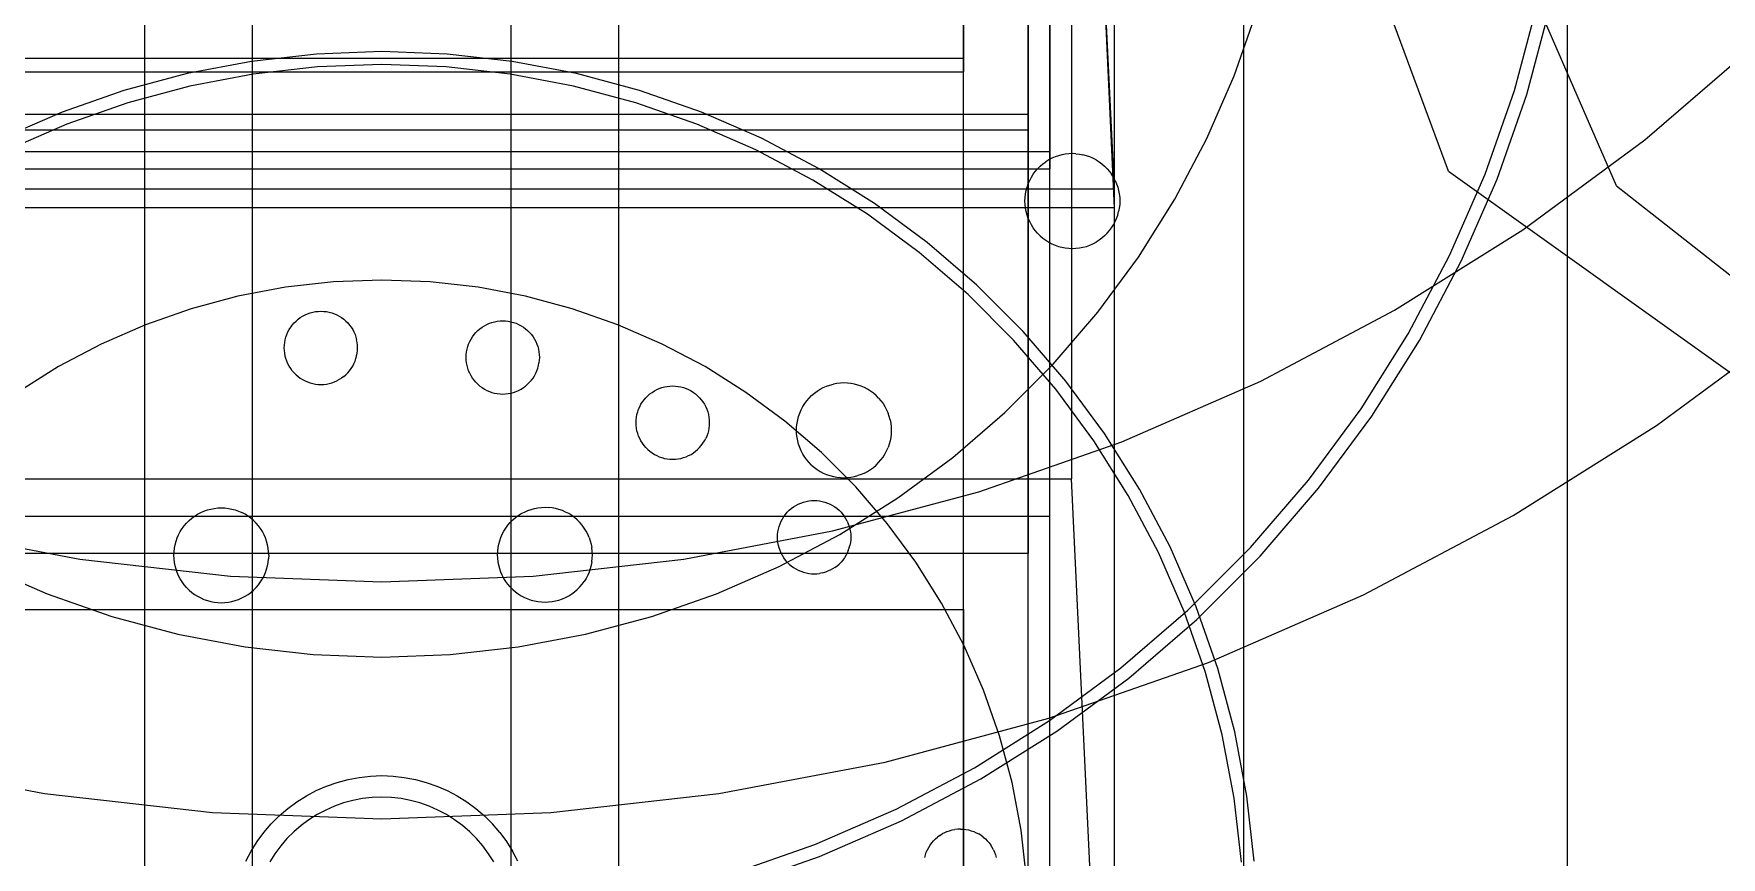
# Model space of a CAD drawing. Header units: millimetres. Extents: x -180 to 1414, y -663 to 972.
# Drawn here: x 1183.9 to 1262.2, y 398.2 to 436.4 of the extents above; entities that cross this region are included whole.
import ezdxf

# ---------------------------------------------------------------- set-up
doc = ezdxf.new("R2010")
doc.units = ezdxf.units.MM
doc.layers.add('TOP', color=8, linetype='Continuous')

msp = doc.modelspace()

# ---------------------------------------------------------------- linework, layer by layer
at = {"layer": 'TOP'}
for p, q in [((1227, 489.664), (1227, 434.664)), ((1230, 431.957), (1230, 486.957)), ((1231, 485.153), (1231, 430.153)), ((1234, 428.349), (1234, 483.349)), ((1234, 428.349), (1232, 471.651)), ((1234, 429.23), (1232, 470.77)), ((1232, 470.77), (1232, 415.77)), ((1231, 430.153), (1231, 469.847)), ((1231, 414.039), (1231, 469.039)), ((1231, 430.961), (1231, 469.039)), ((1230, 431.957), (1230, 468.043)), ((1230, 432.691), (1230, 467.309)), ((1230, 467.309), (1230, 412.309)), ((1227, 465.336), (1227, 434.664)), ((1227, 409.712), (1227, 464.712)), ((1227, 464.712), (1227, 435.288)), ((1189, 346.8), (1189, 452)), ((1194, 348), (1194, 452)), ((1206, 348), (1206, 452)), ((1211, 346.8), (1211, 452)), ((1240, 348), (1240, 452)), ((1255, 452), (1255, 346.8)), ((1249.497, 430.047), (1242.624, 448.629)), ((1257.304, 429.368), (1252.58, 440.201)), ((1252.557, 433.788), (1253.621, 437.761)), ((1252.557, 433.788), (1253.621, 437.761)), ((1239.562, 434.473), (1240.612, 437.473)), ((1253.13, 433.612), (1254.206, 437.628)), ((1196.966, 435.486), (1193.949, 435.147)), ((1200, 435.6), (1196.966, 435.486)), ((1203.034, 435.486), (1200, 435.6)), ((1206.051, 435.147), (1203.034, 435.486)), ((1258.608, 431.508), (1263.936, 436.093)), ((1258.608, 431.508), (1263.936, 436.093)), ((1173, 435.288), (1227, 435.288)), ((1173, 434.664), (1227, 434.664)), ((1193.949, 435.147), (1190.966, 434.582)), ((1197.011, 434.888), (1194.038, 434.553)), ((1197.011, 434.888), (1194.038, 434.553)), ((1200, 435), (1197.011, 434.888)), ((1200, 435), (1197.011, 434.888)), ((1202.989, 434.888), (1200, 435)), ((1202.989, 434.888), (1200, 435)), ((1205.962, 434.553), (1202.989, 434.888)), ((1205.962, 434.553), (1202.989, 434.888)), ((1209.034, 434.582), (1206.051, 435.147)), ((1227, 380.288), (1227, 435.288)), ((1190.966, 434.582), (1188.033, 433.796)), ((1191.099, 433.997), (1188.21, 433.223)), ((1191.099, 433.997), (1188.21, 433.223)), ((1194.038, 434.553), (1191.099, 433.997)), ((1194.038, 434.553), (1191.099, 433.997)), ((1208.901, 433.997), (1205.962, 434.553)), ((1208.901, 433.997), (1205.962, 434.553)), ((1211.79, 433.223), (1208.901, 433.997)), ((1211.79, 433.223), (1208.901, 433.997)), ((1211.967, 433.796), (1209.034, 434.582)), ((1238.291, 431.56), (1239.562, 434.473)), ((1188.033, 433.796), (1185.167, 432.793)), ((1188.21, 433.223), (1185.386, 432.235)), ((1188.21, 433.223), (1185.386, 432.235)), ((1214.614, 432.235), (1211.79, 433.223)), ((1214.614, 432.235), (1211.79, 433.223)), ((1214.833, 432.793), (1211.967, 433.796)), ((1251.198, 429.906), (1252.557, 433.788)), ((1251.198, 429.906), (1252.557, 433.788)), ((1251.757, 429.687), (1253.13, 433.612)), ((1170, 432.691), (1230, 432.691)), ((1185.167, 432.793), (1182.384, 431.579)), ((1217.616, 431.579), (1214.833, 432.793)), ((1230, 377.691), (1230, 432.691)), ((1230, 431.957), (1170, 431.957)), ((1185.386, 432.235), (1182.645, 431.039)), ((1185.386, 432.235), (1182.645, 431.039)), ((1217.355, 431.039), (1214.614, 432.235)), ((1217.355, 431.039), (1214.614, 432.235)), ((1220.3, 430.161), (1217.616, 431.579)), ((1236.806, 428.75), (1238.291, 431.56)), ((1252.952, 427.334), (1258.608, 431.508)), ((1252.952, 427.334), (1258.608, 431.508)), ((1169, 430.961), (1231, 430.961)), ((1220, 429.641), (1217.355, 431.039)), ((1220, 429.641), (1217.355, 431.039)), ((1231, 375.961), (1231, 430.961)), ((1231.245, 430.714), (1231.094, 430.648)), ((1231.4, 430.768), (1231.245, 430.714)), ((1231.559, 430.811), (1231.4, 430.768)), ((1231.72, 430.841), (1231.559, 430.811)), ((1231.884, 430.86), (1231.72, 430.841)), ((1232.048, 430.866), (1231.884, 430.86)), ((1232.213, 430.86), (1232.048, 430.866)), ((1232.213, 430.86), (1232.376, 430.841)), ((1232.376, 430.841), (1232.538, 430.811)), ((1232.697, 430.768), (1232.538, 430.811)), ((1232.852, 430.714), (1232.697, 430.768)), ((1233.003, 430.648), (1232.852, 430.714)), ((1169, 430.153), (1231, 430.153)), ((1222.871, 428.545), (1220.3, 430.161)), ((1230.143, 429.766), (1230.231, 429.905)), ((1230.231, 429.905), (1230.328, 430.037)), ((1230.328, 430.037), (1230.436, 430.162)), ((1230.436, 430.162), (1230.552, 430.278)), ((1230.552, 430.278), (1230.677, 430.386)), ((1230.677, 430.386), (1230.809, 430.483)), ((1230.948, 430.571), (1230.809, 430.483)), ((1231.094, 430.648), (1230.948, 430.571)), ((1233.148, 430.571), (1233.003, 430.648)), ((1233.148, 430.571), (1233.288, 430.483)), ((1233.288, 430.483), (1233.42, 430.386)), ((1233.42, 430.386), (1233.545, 430.278)), ((1233.545, 430.278), (1233.661, 430.162)), ((1233.661, 430.162), (1233.768, 430.037)), ((1233.768, 430.037), (1233.866, 429.905)), ((1233.954, 429.766), (1233.866, 429.905)), ((1249.497, 430.047), (1294.045, 398.227)), ((1249.553, 426.136), (1251.198, 429.906)), ((1249.553, 426.136), (1251.198, 429.906)), ((1166, 429.23), (1234, 429.23)), ((1222.533, 428.05), (1220, 429.641)), ((1222.533, 428.05), (1220, 429.641)), ((1229.873, 428.994), (1229.904, 429.155)), ((1229.904, 429.155), (1229.946, 429.314)), ((1229.946, 429.314), (1230, 429.469)), ((1230, 429.469), (1230.066, 429.62)), ((1230.066, 429.62), (1230.143, 429.766)), ((1234.031, 429.62), (1233.954, 429.766)), ((1234, 374.23), (1234, 429.23)), ((1234.031, 429.62), (1234.096, 429.469)), ((1234.096, 429.469), (1234.151, 429.314)), ((1234.151, 429.314), (1234.193, 429.155)), ((1234.193, 429.155), (1234.224, 428.994)), ((1250.094, 425.876), (1251.757, 429.687)), ((1257.304, 429.368), (1295.318, 399.5)), ((1234, 428.349), (1166, 428.349)), ((1225.314, 426.742), (1222.871, 428.545)), ((1229.848, 428.666), (1229.855, 428.83)), ((1229.855, 428.501), (1229.848, 428.666)), ((1229.855, 428.83), (1229.873, 428.994)), ((1229.873, 428.338), (1229.855, 428.501)), ((1229.904, 428.176), (1229.873, 428.338)), ((1234.224, 428.338), (1234.193, 428.176)), ((1234.224, 428.994), (1234.242, 428.83)), ((1234.242, 428.501), (1234.224, 428.338)), ((1234.242, 428.83), (1234.248, 428.666)), ((1234.248, 428.666), (1234.242, 428.501)), ((1235.115, 426.059), (1236.806, 428.75)), ((1224.94, 426.273), (1222.533, 428.05)), ((1224.94, 426.273), (1222.533, 428.05)), ((1229.946, 428.017), (1229.904, 428.176)), ((1230, 427.862), (1229.946, 428.017)), ((1230.066, 427.711), (1230, 427.862)), ((1230.143, 427.566), (1230.066, 427.711)), ((1230.231, 427.426), (1230.143, 427.566)), ((1233.866, 427.426), (1233.954, 427.566)), ((1233.954, 427.566), (1234.031, 427.711)), ((1234.031, 427.711), (1234.096, 427.862)), ((1234.096, 427.862), (1234.151, 428.017)), ((1234.151, 428.017), (1234.193, 428.176)), ((1230.328, 427.294), (1230.231, 427.426)), ((1230.436, 427.169), (1230.328, 427.294)), ((1230.436, 427.169), (1230.552, 427.053)), ((1230.552, 427.053), (1230.677, 426.946)), ((1230.677, 426.946), (1230.809, 426.848)), ((1230.809, 426.848), (1230.948, 426.76)), ((1233.288, 426.848), (1233.148, 426.76)), ((1233.42, 426.946), (1233.288, 426.848)), ((1233.545, 427.053), (1233.42, 426.946)), ((1233.661, 427.169), (1233.545, 427.053)), ((1233.661, 427.169), (1233.768, 427.294)), ((1233.768, 427.294), (1233.866, 427.426)), ((1247, 423.594), (1252.952, 427.334)), ((1247, 423.594), (1252.952, 427.334)), ((1227.207, 424.322), (1224.94, 426.273)), ((1227.207, 424.322), (1224.94, 426.273)), ((1227.615, 424.762), (1225.314, 426.742)), ((1230.948, 426.76), (1231.094, 426.684)), ((1231.094, 426.684), (1231.245, 426.618)), ((1231.245, 426.618), (1231.4, 426.563)), ((1231.4, 426.563), (1231.559, 426.521)), ((1231.559, 426.521), (1231.72, 426.49)), ((1231.72, 426.49), (1231.884, 426.472)), ((1231.884, 426.472), (1232.048, 426.466)), ((1232.048, 426.466), (1232.213, 426.472)), ((1232.213, 426.472), (1232.376, 426.49)), ((1232.376, 426.49), (1232.538, 426.521)), ((1232.538, 426.521), (1232.697, 426.563)), ((1232.697, 426.563), (1232.852, 426.618)), ((1232.852, 426.618), (1233.003, 426.684)), ((1233.003, 426.684), (1233.148, 426.76)), ((1233.228, 423.502), (1235.115, 426.059)), ((1247.631, 422.5), (1249.553, 426.136)), ((1247.631, 422.5), (1249.553, 426.136)), ((1248.151, 422.2), (1250.094, 425.876)), ((1195.529, 424.665), (1193.324, 424.248)), ((1197.758, 424.916), (1195.529, 424.665)), ((1200, 425), (1197.758, 424.916)), ((1202.242, 424.916), (1200, 425)), ((1204.471, 424.665), (1202.242, 424.916)), ((1206.676, 424.248), (1204.471, 424.665)), ((1229.762, 422.615), (1227.615, 424.762)), ((1191.157, 423.667), (1189.04, 422.926)), ((1193.324, 424.248), (1191.157, 423.667)), ((1208.843, 423.667), (1206.676, 424.248)), ((1210.96, 422.926), (1208.843, 423.667)), ((1229.322, 422.207), (1227.207, 424.322)), ((1229.322, 422.207), (1227.207, 424.322)), ((1189.04, 422.926), (1186.983, 422.029)), ((1195.773, 422.81), (1195.849, 422.912)), ((1195.849, 422.912), (1195.932, 423.008)), ((1195.932, 423.008), (1196.021, 423.098)), ((1196.021, 423.098), (1196.118, 423.181)), ((1196.118, 423.181), (1196.22, 423.257)), ((1196.22, 423.257), (1196.328, 423.324)), ((1196.328, 423.324), (1196.44, 423.384)), ((1196.44, 423.384), (1196.557, 423.435)), ((1196.557, 423.435), (1196.677, 423.477)), ((1196.677, 423.477), (1196.799, 423.509)), ((1196.799, 423.509), (1196.924, 423.533)), ((1196.924, 423.533), (1197.051, 423.547)), ((1197.051, 423.547), (1197.178, 423.552)), ((1197.178, 423.552), (1197.305, 423.547)), ((1197.305, 423.547), (1197.431, 423.533)), ((1197.431, 423.533), (1197.556, 423.509)), ((1197.556, 423.509), (1197.679, 423.477)), ((1197.679, 423.477), (1197.799, 423.435)), ((1197.799, 423.435), (1197.915, 423.384)), ((1197.915, 423.384), (1198.028, 423.324)), ((1198.028, 423.324), (1198.135, 423.257)), ((1198.135, 423.257), (1198.238, 423.181)), ((1198.238, 423.181), (1198.334, 423.098)), ((1198.334, 423.098), (1198.424, 423.008)), ((1198.424, 423.008), (1198.507, 422.912)), ((1198.507, 422.912), (1198.582, 422.81)), ((1204.656, 422.815), (1204.764, 422.882)), ((1204.764, 422.882), (1204.876, 422.942)), ((1204.876, 422.942), (1204.993, 422.992)), ((1204.993, 422.992), (1205.113, 423.034)), ((1205.113, 423.034), (1205.235, 423.067)), ((1205.235, 423.067), (1205.36, 423.091)), ((1205.36, 423.091), (1205.487, 423.105)), ((1205.487, 423.105), (1205.614, 423.11)), ((1205.614, 423.11), (1205.741, 423.105)), ((1205.741, 423.105), (1205.867, 423.091)), ((1205.867, 423.091), (1205.992, 423.067)), ((1205.992, 423.067), (1206.115, 423.034)), ((1206.115, 423.034), (1206.235, 422.992)), ((1206.235, 422.992), (1206.351, 422.942)), ((1206.351, 422.942), (1206.464, 422.882)), ((1206.464, 422.882), (1206.571, 422.815)), ((1213.017, 422.029), (1210.96, 422.926)), ((1231.155, 421.093), (1233.228, 423.502)), ((1240.785, 420.309), (1247, 423.594)), ((1240.785, 420.309), (1247, 423.594)), ((1259.149, 418.245), (1265.466, 422.908)), ((1259.149, 418.245), (1265.466, 422.908)), ((1195.482, 421.979), (1195.497, 422.105)), ((1195.497, 422.105), (1195.52, 422.23)), ((1195.52, 422.23), (1195.553, 422.353)), ((1195.553, 422.353), (1195.595, 422.473)), ((1195.595, 422.473), (1195.646, 422.59)), ((1195.646, 422.59), (1195.705, 422.702)), ((1195.705, 422.702), (1195.773, 422.81)), ((1198.582, 422.81), (1198.65, 422.702)), ((1198.65, 422.702), (1198.709, 422.59)), ((1198.709, 422.59), (1198.76, 422.473)), ((1198.76, 422.473), (1198.802, 422.353)), ((1198.802, 422.353), (1198.835, 422.23)), ((1198.859, 422.105), (1198.835, 422.23)), ((1198.873, 421.979), (1198.859, 422.105)), ((1204.031, 422.031), (1204.082, 422.148)), ((1204.082, 422.148), (1204.141, 422.26)), ((1204.141, 422.26), (1204.209, 422.368)), ((1204.209, 422.368), (1204.285, 422.47)), ((1204.285, 422.47), (1204.367, 422.566)), ((1204.367, 422.566), (1204.457, 422.656)), ((1204.457, 422.656), (1204.554, 422.739)), ((1204.554, 422.739), (1204.656, 422.815)), ((1206.571, 422.815), (1206.674, 422.739)), ((1206.674, 422.739), (1206.77, 422.656)), ((1206.77, 422.656), (1206.86, 422.566)), ((1206.86, 422.566), (1206.943, 422.47)), ((1206.943, 422.47), (1207.018, 422.368)), ((1207.018, 422.368), (1207.086, 422.26)), ((1207.086, 422.26), (1207.145, 422.148)), ((1207.145, 422.148), (1207.196, 422.031)), ((1231.273, 419.94), (1229.322, 422.207)), ((1231.273, 419.94), (1229.322, 422.207)), ((1231.742, 420.314), (1229.762, 422.615)), ((1245.443, 419.017), (1247.631, 422.5)), ((1245.443, 419.017), (1247.631, 422.5)), ((1245.939, 418.679), (1248.151, 422.2)), ((1186.983, 422.029), (1185, 420.981)), ((1195.478, 421.852), (1195.482, 421.979)), ((1195.482, 421.725), (1195.478, 421.852)), ((1195.497, 421.599), (1195.482, 421.725)), ((1195.52, 421.474), (1195.497, 421.599)), ((1195.553, 421.351), (1195.52, 421.474)), ((1195.595, 421.231), (1195.553, 421.351)), ((1198.76, 421.231), (1198.802, 421.351)), ((1198.802, 421.351), (1198.835, 421.474)), ((1198.835, 421.474), (1198.859, 421.599)), ((1198.859, 421.599), (1198.873, 421.725)), ((1198.878, 421.852), (1198.873, 421.979)), ((1198.873, 421.725), (1198.878, 421.852)), ((1203.914, 421.41), (1203.918, 421.537)), ((1203.918, 421.283), (1203.914, 421.41)), ((1203.918, 421.537), (1203.933, 421.663)), ((1203.933, 421.663), (1203.956, 421.788)), ((1203.956, 421.788), (1203.989, 421.911)), ((1203.989, 421.911), (1204.031, 422.031)), ((1207.196, 422.031), (1207.238, 421.911)), ((1207.238, 421.911), (1207.271, 421.788)), ((1207.271, 421.788), (1207.295, 421.663)), ((1207.295, 421.663), (1207.309, 421.537)), ((1207.309, 421.537), (1207.314, 421.41)), ((1207.314, 421.41), (1207.309, 421.283)), ((1215, 420.981), (1213.017, 422.029)), ((1185, 420.981), (1183.1, 419.787)), ((1195.646, 421.114), (1195.595, 421.231)), ((1195.705, 421.002), (1195.646, 421.114)), ((1195.773, 420.894), (1195.705, 421.002)), ((1195.849, 420.792), (1195.773, 420.894)), ((1195.932, 420.696), (1195.849, 420.792)), ((1195.932, 420.696), (1196.021, 420.606)), ((1196.021, 420.606), (1196.118, 420.523)), ((1196.118, 420.523), (1196.22, 420.447)), ((1198.238, 420.523), (1198.135, 420.447)), ((1198.238, 420.523), (1198.334, 420.606)), ((1198.334, 420.606), (1198.424, 420.696)), ((1198.424, 420.696), (1198.507, 420.792)), ((1198.507, 420.792), (1198.582, 420.894)), ((1198.582, 420.894), (1198.65, 421.002)), ((1198.65, 421.002), (1198.709, 421.114)), ((1198.709, 421.114), (1198.76, 421.231)), ((1203.933, 421.157), (1203.918, 421.283)), ((1203.956, 421.032), (1203.933, 421.157)), ((1203.989, 420.909), (1203.956, 421.032)), ((1204.031, 420.789), (1203.989, 420.909)), ((1204.082, 420.672), (1204.031, 420.789)), ((1204.141, 420.56), (1204.082, 420.672)), ((1204.209, 420.452), (1204.141, 420.56)), ((1207.018, 420.452), (1207.086, 420.56)), ((1207.086, 420.56), (1207.145, 420.672)), ((1207.145, 420.672), (1207.196, 420.789)), ((1207.196, 420.789), (1207.238, 420.909)), ((1207.238, 420.909), (1207.271, 421.032)), ((1207.271, 421.032), (1207.295, 421.157)), ((1207.309, 421.283), (1207.295, 421.157)), ((1216.9, 419.787), (1215, 420.981)), ((1228.907, 418.845), (1231.155, 421.093)), ((1196.22, 420.447), (1196.328, 420.38)), ((1196.328, 420.38), (1196.44, 420.32)), ((1196.44, 420.32), (1196.557, 420.27)), ((1196.557, 420.27), (1196.677, 420.228)), ((1196.677, 420.228), (1196.799, 420.195)), ((1196.799, 420.195), (1196.924, 420.171)), ((1196.924, 420.171), (1197.051, 420.157)), ((1197.051, 420.157), (1197.178, 420.152)), ((1197.178, 420.152), (1197.305, 420.157)), ((1197.305, 420.157), (1197.431, 420.171)), ((1197.431, 420.171), (1197.556, 420.195)), ((1197.556, 420.195), (1197.679, 420.228)), ((1197.679, 420.228), (1197.799, 420.27)), ((1197.799, 420.27), (1197.915, 420.32)), ((1198.028, 420.38), (1197.915, 420.32)), ((1198.135, 420.447), (1198.028, 420.38)), ((1204.285, 420.35), (1204.209, 420.452)), ((1204.367, 420.254), (1204.285, 420.35)), ((1204.367, 420.254), (1204.457, 420.164)), ((1204.457, 420.164), (1204.554, 420.081)), ((1204.554, 420.081), (1204.656, 420.005)), ((1204.656, 420.005), (1204.764, 419.938)), ((1204.764, 419.938), (1204.876, 419.878)), ((1204.876, 419.878), (1204.993, 419.827)), ((1204.993, 419.827), (1205.113, 419.786)), ((1205.113, 419.786), (1205.235, 419.753)), ((1205.235, 419.753), (1205.36, 419.729)), ((1205.36, 419.729), (1205.487, 419.715)), ((1205.741, 419.715), (1205.867, 419.729)), ((1205.867, 419.729), (1205.992, 419.753)), ((1205.992, 419.753), (1206.115, 419.786)), ((1206.115, 419.786), (1206.235, 419.827)), ((1206.235, 419.827), (1206.351, 419.878)), ((1206.351, 419.878), (1206.464, 419.938)), ((1206.464, 419.938), (1206.571, 420.005)), ((1206.571, 420.005), (1206.674, 420.081)), ((1206.674, 420.081), (1206.77, 420.164)), ((1206.77, 420.164), (1206.86, 420.254)), ((1206.86, 420.254), (1206.943, 420.35)), ((1206.943, 420.35), (1207.018, 420.452)), ((1212.44, 419.712), (1212.542, 419.787)), ((1212.542, 419.787), (1212.65, 419.855)), ((1212.65, 419.855), (1212.762, 419.914)), ((1212.762, 419.914), (1212.879, 419.965)), ((1212.879, 419.965), (1212.999, 420.007)), ((1212.999, 420.007), (1213.122, 420.04)), ((1213.122, 420.04), (1213.247, 420.064)), ((1213.247, 420.064), (1213.373, 420.078)), ((1213.373, 420.078), (1213.5, 420.083)), ((1213.5, 420.083), (1213.627, 420.078)), ((1213.627, 420.078), (1213.753, 420.064)), ((1213.753, 420.064), (1213.878, 420.04)), ((1213.878, 420.04), (1214.001, 420.007)), ((1214.001, 420.007), (1214.121, 419.965)), ((1214.121, 419.965), (1214.238, 419.914)), ((1214.238, 419.914), (1214.35, 419.855)), ((1214.35, 419.855), (1214.458, 419.787)), ((1214.458, 419.787), (1214.56, 419.712)), ((1218.705, 418.455), (1216.9, 419.787)), ((1219.948, 419.638), (1220.073, 419.745)), ((1220.073, 419.745), (1220.205, 419.843)), ((1220.205, 419.843), (1220.345, 419.931)), ((1220.345, 419.931), (1220.49, 420.007)), ((1220.49, 420.007), (1220.641, 420.073)), ((1220.641, 420.073), (1220.796, 420.128)), ((1220.796, 420.128), (1220.955, 420.17)), ((1221.117, 420.201), (1220.955, 420.17)), ((1221.28, 420.219), (1221.117, 420.201)), ((1221.445, 420.225), (1221.28, 420.219)), ((1221.609, 420.219), (1221.445, 420.225)), ((1221.772, 420.201), (1221.609, 420.219)), ((1221.934, 420.17), (1221.772, 420.201)), ((1222.093, 420.128), (1221.934, 420.17)), ((1222.248, 420.073), (1222.093, 420.128)), ((1222.399, 420.007), (1222.248, 420.073)), ((1222.545, 419.931), (1222.399, 420.007)), ((1222.684, 419.843), (1222.545, 419.931)), ((1222.816, 419.745), (1222.684, 419.843)), ((1222.941, 419.638), (1222.816, 419.745)), ((1233.05, 417.533), (1231.273, 419.94)), ((1233.05, 417.533), (1231.273, 419.94)), ((1233.545, 417.871), (1231.742, 420.314)), ((1234.342, 417.498), (1240.785, 420.309)), ((1234.342, 417.498), (1240.785, 420.309)), ((1205.487, 419.715), (1205.614, 419.71)), ((1205.614, 419.71), (1205.741, 419.715)), ((1211.876, 418.884), (1211.918, 419.004)), ((1211.918, 419.004), (1211.968, 419.12)), ((1211.968, 419.12), (1212.028, 419.233)), ((1212.028, 419.233), (1212.095, 419.34)), ((1212.095, 419.34), (1212.171, 419.443)), ((1212.171, 419.443), (1212.254, 419.539)), ((1212.254, 419.539), (1212.344, 419.629)), ((1212.344, 419.629), (1212.44, 419.712)), ((1214.56, 419.712), (1214.656, 419.629)), ((1214.656, 419.629), (1214.746, 419.539)), ((1214.746, 419.539), (1214.829, 419.443)), ((1214.829, 419.443), (1214.905, 419.34)), ((1214.905, 419.34), (1214.972, 419.233)), ((1214.972, 419.233), (1215.032, 419.12)), ((1215.032, 419.12), (1215.082, 419.004)), ((1215.082, 419.004), (1215.124, 418.884)), ((1219.397, 418.829), (1219.462, 418.98)), ((1219.462, 418.98), (1219.539, 419.125)), ((1219.539, 419.125), (1219.627, 419.265)), ((1219.627, 419.265), (1219.725, 419.397)), ((1219.725, 419.397), (1219.832, 419.522)), ((1219.832, 419.522), (1219.948, 419.638)), ((1223.057, 419.522), (1222.941, 419.638)), ((1223.057, 419.522), (1223.165, 419.397)), ((1223.165, 419.397), (1223.262, 419.265)), ((1223.262, 419.265), (1223.35, 419.125)), ((1223.35, 419.125), (1223.427, 418.98)), ((1223.427, 418.98), (1223.493, 418.829)), ((1243.001, 415.708), (1245.443, 419.017)), ((1243.001, 415.708), (1245.443, 419.017)), ((1211.8, 418.383), (1211.805, 418.51)), ((1211.805, 418.256), (1211.8, 418.383)), ((1211.805, 418.51), (1211.819, 418.636)), ((1211.819, 418.129), (1211.805, 418.256)), ((1211.819, 418.636), (1211.843, 418.761)), ((1211.843, 418.761), (1211.876, 418.884)), ((1215.124, 418.884), (1215.157, 418.761)), ((1215.157, 418.761), (1215.181, 418.636)), ((1215.181, 418.636), (1215.195, 418.51)), ((1215.195, 418.256), (1215.181, 418.129)), ((1215.195, 418.51), (1215.2, 418.383)), ((1215.2, 418.383), (1215.195, 418.256)), ((1220.405, 416.992), (1218.705, 418.455)), ((1219.245, 418.025), (1219.251, 418.19)), ((1219.251, 418.19), (1219.269, 418.353)), ((1219.269, 418.353), (1219.3, 418.515)), ((1219.3, 418.515), (1219.342, 418.674)), ((1219.342, 418.674), (1219.397, 418.829)), ((1223.547, 418.674), (1223.493, 418.829)), ((1223.589, 418.515), (1223.547, 418.674)), ((1223.589, 418.515), (1223.62, 418.353)), ((1223.62, 418.353), (1223.638, 418.19)), ((1223.638, 418.19), (1223.645, 418.025)), ((1226.498, 416.772), (1228.907, 418.845)), ((1243.47, 415.334), (1245.939, 418.679)), ((1252.5, 414.067), (1259.149, 418.245)), ((1252.5, 414.067), (1259.149, 418.245)), ((1211.843, 418.004), (1211.819, 418.129)), ((1211.876, 417.882), (1211.843, 418.004)), ((1211.918, 417.762), (1211.876, 417.882)), ((1211.968, 417.645), (1211.918, 417.762)), ((1212.028, 417.533), (1211.968, 417.645)), ((1212.095, 417.425), (1212.028, 417.533)), ((1212.171, 417.323), (1212.095, 417.425)), ((1214.829, 417.323), (1214.905, 417.425)), ((1214.905, 417.425), (1214.972, 417.533)), ((1214.972, 417.533), (1215.032, 417.645)), ((1215.082, 417.762), (1215.032, 417.645)), ((1215.124, 417.882), (1215.082, 417.762)), ((1215.157, 418.004), (1215.124, 417.882)), ((1215.181, 418.129), (1215.157, 418.004)), ((1219.251, 417.861), (1219.245, 418.025)), ((1219.269, 417.697), (1219.251, 417.861)), ((1219.3, 417.536), (1219.269, 417.697)), ((1219.342, 417.377), (1219.3, 417.536)), ((1219.397, 417.222), (1219.342, 417.377)), ((1223.547, 417.377), (1223.493, 417.222)), ((1223.589, 417.536), (1223.547, 417.377)), ((1223.62, 417.697), (1223.589, 417.536)), ((1223.638, 417.861), (1223.62, 417.697)), ((1223.645, 418.025), (1223.638, 417.861)), ((1227.707, 415.176), (1234.342, 417.498)), ((1227.707, 415.176), (1234.342, 417.498)), ((1234.641, 415), (1233.05, 417.533)), ((1234.641, 415), (1233.05, 417.533)), ((1235.161, 415.3), (1233.545, 417.871)), ((1212.254, 417.226), (1212.171, 417.323)), ((1212.254, 417.226), (1212.344, 417.136)), ((1212.344, 417.136), (1212.44, 417.054)), ((1212.44, 417.054), (1212.542, 416.978)), ((1212.542, 416.978), (1212.65, 416.91)), ((1212.65, 416.91), (1212.762, 416.851)), ((1212.762, 416.851), (1212.879, 416.8)), ((1212.879, 416.8), (1212.999, 416.758)), ((1212.999, 416.758), (1213.122, 416.725)), ((1213.122, 416.725), (1213.247, 416.702)), ((1213.247, 416.702), (1213.373, 416.687)), ((1213.373, 416.687), (1213.5, 416.683)), ((1213.5, 416.683), (1213.627, 416.687)), ((1213.627, 416.687), (1213.753, 416.702)), ((1213.753, 416.702), (1213.878, 416.725)), ((1213.878, 416.725), (1214.001, 416.758)), ((1214.001, 416.758), (1214.121, 416.8)), ((1214.121, 416.8), (1214.238, 416.851)), ((1214.238, 416.851), (1214.35, 416.91)), ((1214.35, 416.91), (1214.458, 416.978)), ((1214.458, 416.978), (1214.56, 417.054)), ((1214.56, 417.054), (1214.656, 417.136)), ((1214.656, 417.136), (1214.746, 417.226)), ((1214.746, 417.226), (1214.829, 417.323)), ((1219.462, 417.071), (1219.397, 417.222)), ((1219.539, 416.925), (1219.462, 417.071)), ((1219.627, 416.786), (1219.539, 416.925)), ((1219.725, 416.654), (1219.627, 416.786)), ((1219.832, 416.529), (1219.725, 416.654)), ((1221.992, 415.405), (1220.405, 416.992)), ((1223.057, 416.529), (1223.165, 416.654)), ((1223.165, 416.654), (1223.262, 416.786)), ((1223.262, 416.786), (1223.35, 416.925)), ((1223.35, 416.925), (1223.427, 417.071)), ((1223.427, 417.071), (1223.493, 417.222)), ((1223.941, 414.885), (1226.498, 416.772)), ((1219.948, 416.413), (1219.832, 416.529)), ((1219.948, 416.413), (1220.073, 416.305)), ((1220.073, 416.305), (1220.205, 416.208)), ((1220.205, 416.208), (1220.345, 416.12)), ((1220.345, 416.12), (1220.49, 416.043)), ((1220.49, 416.043), (1220.641, 415.977)), ((1220.641, 415.977), (1220.796, 415.923)), ((1220.796, 415.923), (1220.955, 415.88)), ((1220.955, 415.88), (1221.117, 415.85)), ((1221.117, 415.85), (1221.28, 415.831)), ((1221.28, 415.831), (1221.445, 415.825)), ((1221.445, 415.825), (1221.609, 415.831)), ((1221.609, 415.831), (1221.772, 415.85)), ((1221.772, 415.85), (1221.934, 415.88)), ((1221.934, 415.88), (1222.093, 415.923)), ((1222.248, 415.977), (1222.093, 415.923)), ((1222.399, 416.043), (1222.248, 415.977)), ((1222.399, 416.043), (1222.545, 416.12)), ((1222.545, 416.12), (1222.684, 416.208)), ((1222.684, 416.208), (1222.816, 416.305)), ((1222.816, 416.305), (1222.941, 416.413)), ((1222.941, 416.413), (1223.057, 416.529)), ((1168, 415.77), (1232, 415.77)), ((1220.917, 413.357), (1227.707, 415.176)), ((1220.917, 413.357), (1227.707, 415.176)), ((1223.455, 413.705), (1221.992, 415.405)), ((1234, 374.23), (1232, 415.77)), ((1236.579, 412.616), (1235.161, 415.3)), ((1240.318, 412.59), (1243.001, 415.708)), ((1240.318, 412.59), (1243.001, 415.708)), ((1240.758, 412.182), (1243.47, 415.334)), ((1191.6, 414.209), (1191.75, 414.275)), ((1191.75, 414.275), (1191.906, 414.329)), ((1191.906, 414.329), (1192.065, 414.372)), ((1192.065, 414.372), (1192.226, 414.402)), ((1192.226, 414.402), (1192.39, 414.421)), ((1192.39, 414.421), (1192.554, 414.427)), ((1192.554, 414.427), (1192.719, 414.421)), ((1192.719, 414.421), (1192.882, 414.402)), ((1192.882, 414.402), (1193.044, 414.372)), ((1193.044, 414.372), (1193.203, 414.329)), ((1193.203, 414.329), (1193.358, 414.275)), ((1193.358, 414.275), (1193.509, 414.209)), ((1206.621, 414.235), (1206.772, 414.301)), ((1206.772, 414.301), (1206.928, 414.355)), ((1206.928, 414.355), (1207.086, 414.398)), ((1207.086, 414.398), (1207.248, 414.428)), ((1207.248, 414.428), (1207.412, 414.447)), ((1207.412, 414.447), (1207.576, 414.453)), ((1207.576, 414.453), (1207.74, 414.447)), ((1207.904, 414.428), (1207.74, 414.447)), ((1208.066, 414.398), (1207.904, 414.428)), ((1208.224, 414.355), (1208.066, 414.398)), ((1208.38, 414.301), (1208.224, 414.355)), ((1208.531, 414.235), (1208.38, 414.301)), ((1218.819, 414.223), (1218.909, 414.313)), ((1218.909, 414.313), (1219.005, 414.396)), ((1219.005, 414.396), (1219.107, 414.471)), ((1219.107, 414.471), (1219.215, 414.539)), ((1219.215, 414.539), (1219.327, 414.598)), ((1219.327, 414.598), (1219.444, 414.649)), ((1219.444, 414.649), (1219.564, 414.691)), ((1219.564, 414.691), (1219.687, 414.724)), ((1219.687, 414.724), (1219.812, 414.748)), ((1219.812, 414.748), (1219.938, 414.762)), ((1219.938, 414.762), (1220.065, 414.767)), ((1220.065, 414.767), (1220.192, 414.762)), ((1220.192, 414.762), (1220.318, 414.748)), ((1220.318, 414.748), (1220.443, 414.724)), ((1220.443, 414.724), (1220.566, 414.691)), ((1220.566, 414.691), (1220.686, 414.649)), ((1220.686, 414.649), (1220.803, 414.598)), ((1220.803, 414.598), (1220.915, 414.539)), ((1220.915, 414.539), (1221.023, 414.471)), ((1221.023, 414.471), (1221.125, 414.396)), ((1221.125, 414.396), (1221.221, 414.313)), ((1221.221, 414.313), (1221.311, 414.223)), ((1221.25, 413.194), (1223.941, 414.885)), ((1236.039, 412.355), (1234.641, 415)), ((1236.039, 412.355), (1234.641, 415)), ((1169, 414.039), (1231, 414.039)), ((1190.649, 413.327), (1190.736, 413.466)), ((1190.736, 413.466), (1190.834, 413.599)), ((1190.834, 413.599), (1190.941, 413.723)), ((1190.941, 413.723), (1191.058, 413.84)), ((1191.058, 413.84), (1191.182, 413.947)), ((1191.182, 413.947), (1191.315, 414.045)), ((1191.315, 414.045), (1191.454, 414.132)), ((1191.454, 414.132), (1191.6, 414.209)), ((1193.654, 414.132), (1193.509, 414.209)), ((1193.793, 414.045), (1193.654, 414.132)), ((1193.926, 413.947), (1193.793, 414.045)), ((1194.05, 413.84), (1193.926, 413.947)), ((1194.167, 413.723), (1194.05, 413.84)), ((1194.274, 413.599), (1194.167, 413.723)), ((1194.372, 413.466), (1194.274, 413.599)), ((1194.459, 413.327), (1194.372, 413.466)), ((1205.671, 413.353), (1205.758, 413.492)), ((1205.758, 413.492), (1205.856, 413.624)), ((1205.856, 413.624), (1205.963, 413.749)), ((1205.963, 413.749), (1206.08, 413.865)), ((1206.08, 413.865), (1206.204, 413.973)), ((1206.204, 413.973), (1206.337, 414.07)), ((1206.337, 414.07), (1206.476, 414.158)), ((1206.476, 414.158), (1206.621, 414.235)), ((1208.676, 414.158), (1208.531, 414.235)), ((1208.815, 414.07), (1208.676, 414.158)), ((1208.948, 413.973), (1208.815, 414.07)), ((1209.072, 413.865), (1208.948, 413.973)), ((1209.189, 413.749), (1209.072, 413.865)), ((1209.296, 413.624), (1209.189, 413.749)), ((1209.394, 413.492), (1209.296, 413.624)), ((1209.481, 413.353), (1209.394, 413.492)), ((1218.408, 413.445), (1218.44, 413.568)), ((1218.44, 413.568), (1218.482, 413.688)), ((1218.482, 413.688), (1218.533, 413.804)), ((1218.533, 413.804), (1218.593, 413.917)), ((1218.593, 413.917), (1218.66, 414.024)), ((1218.66, 414.024), (1218.736, 414.126)), ((1218.736, 414.126), (1218.819, 414.223)), ((1221.311, 414.223), (1221.394, 414.126)), ((1221.394, 414.126), (1221.47, 414.024)), ((1221.537, 413.917), (1221.47, 414.024)), ((1221.597, 413.804), (1221.537, 413.917)), ((1221.597, 413.804), (1221.647, 413.688)), ((1221.647, 413.688), (1221.689, 413.568)), ((1221.689, 413.568), (1221.722, 413.445)), ((1224.787, 411.9), (1223.455, 413.705)), ((1231, 375.961), (1231, 414.039)), ((1245.558, 410.398), (1252.5, 414.067)), ((1245.558, 410.398), (1252.5, 414.067)), ((1179.083, 413.357), (1185.99, 412.05)), ((1179.083, 413.357), (1185.99, 412.05)), ((1190.379, 412.555), (1190.409, 412.716)), ((1190.409, 412.716), (1190.452, 412.875)), ((1190.452, 412.875), (1190.506, 413.031)), ((1190.506, 413.031), (1190.572, 413.181)), ((1190.572, 413.181), (1190.649, 413.327)), ((1194.536, 413.181), (1194.459, 413.327)), ((1194.602, 413.031), (1194.536, 413.181)), ((1194.656, 412.875), (1194.602, 413.031)), ((1194.699, 412.716), (1194.656, 412.875)), ((1194.73, 412.555), (1194.699, 412.716)), ((1205.401, 412.581), (1205.431, 412.742)), ((1205.431, 412.742), (1205.474, 412.901)), ((1205.474, 412.901), (1205.528, 413.057)), ((1205.528, 413.057), (1205.594, 413.207)), ((1205.594, 413.207), (1205.671, 413.353)), ((1209.558, 413.207), (1209.481, 413.353)), ((1209.624, 413.057), (1209.558, 413.207)), ((1209.624, 413.057), (1209.678, 412.901)), ((1209.678, 412.901), (1209.721, 412.742)), ((1209.721, 412.742), (1209.751, 412.581)), ((1214.01, 412.05), (1220.917, 413.357)), ((1214.01, 412.05), (1220.917, 413.357)), ((1218.365, 413.067), (1218.37, 413.194)), ((1218.37, 412.939), (1218.365, 413.067)), ((1218.37, 413.194), (1218.384, 413.32)), ((1218.384, 412.813), (1218.37, 412.939)), ((1218.384, 413.32), (1218.408, 413.445)), ((1218.408, 412.688), (1218.384, 412.813)), ((1218.44, 412.565), (1218.408, 412.688)), ((1218.44, 411.709), (1221.25, 413.194)), ((1221.689, 412.565), (1221.722, 412.688)), ((1221.722, 413.445), (1221.746, 413.32)), ((1221.746, 412.813), (1221.722, 412.688)), ((1221.746, 413.32), (1221.76, 413.194)), ((1221.76, 412.939), (1221.746, 412.813)), ((1221.76, 413.194), (1221.765, 413.067)), ((1221.765, 413.067), (1221.76, 412.939)), ((1230, 412.309), (1170, 412.309)), ((1185.99, 412.05), (1192.975, 411.263)), ((1185.99, 412.05), (1192.975, 411.263)), ((1190.354, 412.227), (1190.36, 412.391)), ((1190.36, 412.062), (1190.354, 412.227)), ((1190.36, 412.391), (1190.379, 412.555)), ((1190.379, 411.899), (1190.36, 412.062)), ((1190.409, 411.737), (1190.379, 411.899)), ((1194.699, 411.737), (1194.73, 411.899)), ((1194.748, 412.391), (1194.73, 412.555)), ((1194.73, 411.899), (1194.748, 412.062)), ((1194.754, 412.227), (1194.748, 412.391)), ((1194.754, 412.227), (1194.748, 412.062)), ((1205.376, 412.253), (1205.382, 412.417)), ((1205.382, 412.088), (1205.376, 412.253)), ((1205.382, 412.417), (1205.401, 412.581)), ((1205.401, 411.925), (1205.382, 412.088)), ((1205.431, 411.763), (1205.401, 411.925)), ((1207.025, 411.263), (1214.01, 412.05)), ((1207.025, 411.263), (1214.01, 412.05)), ((1209.751, 411.925), (1209.721, 411.763)), ((1209.77, 412.417), (1209.751, 412.581)), ((1209.751, 411.925), (1209.77, 412.088)), ((1209.776, 412.253), (1209.77, 412.417)), ((1209.77, 412.088), (1209.776, 412.253)), ((1218.482, 412.445), (1218.44, 412.565)), ((1218.533, 412.329), (1218.482, 412.445)), ((1218.593, 412.217), (1218.533, 412.329)), ((1218.66, 412.109), (1218.593, 412.217)), ((1218.736, 412.007), (1218.66, 412.109)), ((1218.819, 411.91), (1218.736, 412.007)), ((1218.819, 411.91), (1218.909, 411.82)), ((1221.311, 411.91), (1221.221, 411.82)), ((1221.394, 412.007), (1221.311, 411.91)), ((1221.47, 412.109), (1221.394, 412.007)), ((1221.537, 412.217), (1221.47, 412.109)), ((1221.597, 412.329), (1221.537, 412.217)), ((1221.647, 412.445), (1221.597, 412.329)), ((1221.647, 412.445), (1221.689, 412.565)), ((1225.981, 410), (1224.787, 411.9)), ((1230, 377.691), (1230, 412.309)), ((1237.235, 409.614), (1236.039, 412.355)), ((1237.235, 409.614), (1236.039, 412.355)), ((1237.793, 409.833), (1236.579, 412.616)), ((1237.41, 409.682), (1240.318, 412.59)), ((1237.41, 409.682), (1240.318, 412.59)), ((1237.818, 409.242), (1240.758, 412.182)), ((1181.56, 411.709), (1184.473, 410.438)), ((1190.452, 411.578), (1190.409, 411.737)), ((1190.506, 411.423), (1190.452, 411.578)), ((1190.572, 411.272), (1190.506, 411.423)), ((1190.649, 411.127), (1190.572, 411.272)), ((1190.736, 410.988), (1190.649, 411.127)), ((1192.975, 411.263), (1200, 411)), ((1192.975, 411.263), (1200, 411)), ((1194.372, 410.988), (1194.459, 411.127)), ((1194.459, 411.127), (1194.536, 411.272)), ((1194.536, 411.272), (1194.602, 411.423)), ((1194.602, 411.423), (1194.656, 411.578)), ((1194.656, 411.578), (1194.699, 411.737)), ((1200, 411), (1207.025, 411.263)), ((1200, 411), (1207.025, 411.263)), ((1205.474, 411.604), (1205.431, 411.763)), ((1205.528, 411.449), (1205.474, 411.604)), ((1205.594, 411.298), (1205.528, 411.449)), ((1205.671, 411.153), (1205.594, 411.298)), ((1205.758, 411.013), (1205.671, 411.153)), ((1209.481, 411.153), (1209.394, 411.013)), ((1209.558, 411.298), (1209.481, 411.153)), ((1209.624, 411.449), (1209.558, 411.298)), ((1209.678, 411.604), (1209.624, 411.449)), ((1209.721, 411.763), (1209.678, 411.604)), ((1215.527, 410.438), (1218.44, 411.709)), ((1218.909, 411.82), (1219.005, 411.737)), ((1219.005, 411.737), (1219.107, 411.662)), ((1219.107, 411.662), (1219.215, 411.594)), ((1219.215, 411.594), (1219.327, 411.535)), ((1219.327, 411.535), (1219.444, 411.484)), ((1219.444, 411.484), (1219.564, 411.442)), ((1219.564, 411.442), (1219.687, 411.409)), ((1219.687, 411.409), (1219.812, 411.386)), ((1219.812, 411.386), (1219.938, 411.371)), ((1219.938, 411.371), (1220.065, 411.367)), ((1220.065, 411.367), (1220.192, 411.371)), ((1220.192, 411.371), (1220.318, 411.386)), ((1220.443, 411.409), (1220.318, 411.386)), ((1220.443, 411.409), (1220.566, 411.442)), ((1220.566, 411.442), (1220.686, 411.484)), ((1220.803, 411.535), (1220.686, 411.484)), ((1220.915, 411.594), (1220.803, 411.535)), ((1221.023, 411.662), (1220.915, 411.594)), ((1221.023, 411.662), (1221.125, 411.737)), ((1221.125, 411.737), (1221.221, 411.82)), ((1184.473, 410.438), (1187.473, 409.388)), ((1190.834, 410.855), (1190.736, 410.988)), ((1190.941, 410.73), (1190.834, 410.855)), ((1190.941, 410.73), (1191.058, 410.614)), ((1191.058, 410.614), (1191.182, 410.507)), ((1191.182, 410.507), (1191.315, 410.409)), ((1191.315, 410.409), (1191.454, 410.322)), ((1193.654, 410.322), (1193.793, 410.409)), ((1193.793, 410.409), (1193.926, 410.507)), ((1193.926, 410.507), (1194.05, 410.614)), ((1194.05, 410.614), (1194.167, 410.73)), ((1194.167, 410.73), (1194.274, 410.855)), ((1194.274, 410.855), (1194.372, 410.988)), ((1205.856, 410.881), (1205.758, 411.013)), ((1205.963, 410.756), (1205.856, 410.881)), ((1206.08, 410.64), (1205.963, 410.756)), ((1206.08, 410.64), (1206.204, 410.533)), ((1206.204, 410.533), (1206.337, 410.435)), ((1206.337, 410.435), (1206.476, 410.348)), ((1206.476, 410.348), (1206.621, 410.271)), ((1208.531, 410.271), (1208.676, 410.348)), ((1208.676, 410.348), (1208.815, 410.435)), ((1208.815, 410.435), (1208.948, 410.533)), ((1208.948, 410.533), (1209.072, 410.64)), ((1209.072, 410.64), (1209.189, 410.756)), ((1209.189, 410.756), (1209.296, 410.881)), ((1209.296, 410.881), (1209.394, 411.013)), ((1212.527, 409.388), (1215.527, 410.438)), ((1238.361, 407.258), (1245.558, 410.398)), ((1238.361, 407.258), (1245.558, 410.398)), ((1173, 409.712), (1227, 409.712)), ((1191.454, 410.322), (1191.6, 410.245)), ((1191.6, 410.245), (1191.75, 410.179)), ((1191.75, 410.179), (1191.906, 410.125)), ((1191.906, 410.125), (1192.065, 410.082)), ((1192.065, 410.082), (1192.226, 410.051)), ((1192.226, 410.051), (1192.39, 410.033)), ((1192.39, 410.033), (1192.554, 410.027)), ((1192.554, 410.027), (1192.719, 410.033)), ((1192.719, 410.033), (1192.882, 410.051)), ((1192.882, 410.051), (1193.044, 410.082)), ((1193.044, 410.082), (1193.203, 410.125)), ((1193.203, 410.125), (1193.358, 410.179)), ((1193.358, 410.179), (1193.509, 410.245)), ((1193.509, 410.245), (1193.654, 410.322)), ((1206.621, 410.271), (1206.772, 410.205)), ((1206.772, 410.205), (1206.928, 410.151)), ((1206.928, 410.151), (1207.086, 410.108)), ((1207.086, 410.108), (1207.248, 410.077)), ((1207.248, 410.077), (1207.412, 410.059)), ((1207.412, 410.059), (1207.576, 410.053)), ((1207.576, 410.053), (1207.74, 410.059)), ((1207.74, 410.059), (1207.904, 410.077)), ((1207.904, 410.077), (1208.066, 410.108)), ((1208.066, 410.108), (1208.224, 410.151)), ((1208.224, 410.151), (1208.38, 410.205)), ((1208.38, 410.205), (1208.531, 410.271)), ((1227.029, 408.017), (1225.981, 410)), ((1227, 409.712), (1227, 380.288)), ((1234.292, 406.999), (1237.41, 409.682)), ((1234.292, 406.999), (1237.41, 409.682)), ((1238.223, 406.79), (1237.235, 409.614)), ((1238.223, 406.79), (1237.235, 409.614)), ((1238.796, 406.967), (1237.793, 409.833)), ((1187.473, 409.388), (1190.543, 408.566)), ((1209.457, 408.566), (1212.527, 409.388)), ((1234.666, 406.53), (1237.818, 409.242)), ((1190.543, 408.566), (1193.666, 407.975)), ((1206.334, 407.975), (1209.457, 408.566)), ((1227.926, 405.96), (1227.029, 408.017)), ((1193.666, 407.975), (1196.824, 407.619)), ((1196.824, 407.619), (1200, 407.5)), ((1200, 407.5), (1203.176, 407.619)), ((1203.176, 407.619), (1206.334, 407.975)), ((1230.949, 404.665), (1238.361, 407.258)), ((1230.949, 404.665), (1238.361, 407.258)), ((1230.983, 404.557), (1234.292, 406.999)), ((1230.983, 404.557), (1234.292, 406.999)), ((1231.321, 404.061), (1234.666, 406.53)), ((1238.997, 403.901), (1238.223, 406.79)), ((1238.997, 403.901), (1238.223, 406.79)), ((1239.582, 404.034), (1238.796, 406.967)), ((1228.667, 403.843), (1227.926, 405.96)), ((1223.365, 402.633), (1230.949, 404.665)), ((1223.365, 402.633), (1230.949, 404.665)), ((1227.5, 402.369), (1230.983, 404.557)), ((1227.5, 402.369), (1230.983, 404.557)), ((1227.8, 401.849), (1231.321, 404.061)), ((1229.248, 401.676), (1228.667, 403.843)), ((1239.553, 400.962), (1238.997, 403.901)), ((1239.553, 400.962), (1238.997, 403.901)), ((1240.147, 401.051), (1239.582, 404.034)), ((1176.635, 402.633), (1184.351, 401.173)), ((1176.635, 402.633), (1184.351, 401.173)), ((1215.649, 401.173), (1223.365, 402.633)), ((1215.649, 401.173), (1223.365, 402.633)), ((1197.937, 401.689), (1198.442, 401.824)), ((1198.442, 401.824), (1198.957, 401.922)), ((1198.957, 401.922), (1199.477, 401.98)), ((1199.477, 401.98), (1200, 402)), ((1200, 402), (1200.523, 401.98)), ((1200.523, 401.98), (1201.043, 401.922)), ((1201.043, 401.922), (1201.558, 401.824)), ((1201.558, 401.824), (1202.063, 401.689)), ((1223.864, 400.447), (1227.5, 402.369)), ((1223.864, 400.447), (1227.5, 402.369)), ((1224.124, 399.906), (1227.8, 401.849)), ((1184.351, 401.173), (1192.153, 400.294)), ((1184.351, 401.173), (1192.153, 400.294)), ((1196.057, 400.784), (1196.5, 401.062)), ((1196.5, 401.062), (1196.963, 401.307)), ((1196.963, 401.307), (1197.443, 401.516)), ((1197.443, 401.516), (1197.937, 401.689)), ((1199.106, 400.933), (1198.665, 400.85)), ((1199.552, 400.983), (1199.106, 400.933)), ((1200, 401), (1199.552, 400.983)), ((1200.448, 400.983), (1200, 401)), ((1200.894, 400.933), (1200.448, 400.983)), ((1201.335, 400.85), (1200.894, 400.933)), ((1202.063, 401.689), (1202.557, 401.516)), ((1202.557, 401.516), (1203.037, 401.307)), ((1203.037, 401.307), (1203.5, 401.062)), ((1203.5, 401.062), (1203.943, 400.784)), ((1207.847, 400.294), (1215.649, 401.173)), ((1207.847, 400.294), (1215.649, 401.173)), ((1229.665, 399.471), (1229.248, 401.676)), ((1239.888, 397.989), (1239.553, 400.962)), ((1239.888, 397.989), (1239.553, 400.962)), ((1240.486, 398.034), (1240.147, 401.051)), ((1192.153, 400.294), (1200, 400)), ((1192.153, 400.294), (1200, 400)), ((1195.239, 400.131), (1195.636, 400.473)), ((1195.636, 400.473), (1196.057, 400.784)), ((1197, 400.196), (1196.62, 399.957)), ((1197.397, 400.406), (1197, 400.196)), ((1197.808, 400.585), (1197.397, 400.406)), ((1198.231, 400.733), (1197.808, 400.585)), ((1198.665, 400.85), (1198.231, 400.733)), ((1200, 400), (1207.847, 400.294)), ((1200, 400), (1207.847, 400.294)), ((1201.769, 400.733), (1201.335, 400.85)), ((1202.192, 400.585), (1201.769, 400.733)), ((1202.603, 400.406), (1202.192, 400.585)), ((1203, 400.196), (1202.603, 400.406)), ((1203.38, 399.957), (1203, 400.196)), ((1203.943, 400.784), (1204.364, 400.473)), ((1204.364, 400.473), (1204.761, 400.131)), ((1220.094, 398.802), (1223.864, 400.447)), ((1220.094, 398.802), (1223.864, 400.447)), ((1194.216, 398.943), (1194.527, 399.364)), ((1194.527, 399.364), (1194.869, 399.761)), ((1194.869, 399.761), (1195.239, 400.131)), ((1195.919, 399.398), (1195.602, 399.081)), ((1196.259, 399.691), (1195.919, 399.398)), ((1196.62, 399.957), (1196.259, 399.691)), ((1203.741, 399.691), (1203.38, 399.957)), ((1204.081, 399.398), (1203.741, 399.691)), ((1204.398, 399.081), (1204.081, 399.398)), ((1205.131, 399.761), (1204.761, 400.131)), ((1205.473, 399.364), (1205.131, 399.761)), ((1205.473, 399.364), (1205.784, 398.943)), ((1220.313, 398.243), (1224.124, 399.906)), ((1226.231, 399.405), (1226.114, 399.354)), ((1226.231, 399.405), (1226.351, 399.447)), ((1226.351, 399.447), (1226.474, 399.48)), ((1226.474, 399.48), (1226.599, 399.503)), ((1226.725, 399.518), (1226.599, 399.503)), ((1226.852, 399.522), (1226.725, 399.518)), ((1226.852, 399.522), (1226.979, 399.518)), ((1226.979, 399.518), (1227.105, 399.503)), ((1227.105, 399.503), (1227.23, 399.48)), ((1227.23, 399.48), (1227.353, 399.447)), ((1227.353, 399.447), (1227.473, 399.405)), ((1227.473, 399.405), (1227.59, 399.354)), ((1229.916, 397.242), (1229.665, 399.471)), ((1193.938, 398.5), (1194.216, 398.943)), ((1195.309, 398.741), (1195.043, 398.38)), ((1195.602, 399.081), (1195.309, 398.741)), ((1204.691, 398.741), (1204.398, 399.081)), ((1204.957, 398.38), (1204.691, 398.741)), ((1205.784, 398.943), (1206.062, 398.5)), ((1216.212, 397.443), (1220.094, 398.802)), ((1216.212, 397.443), (1220.094, 398.802)), ((1225.32, 398.56), (1225.38, 398.672)), ((1225.38, 398.672), (1225.447, 398.78)), ((1225.447, 398.78), (1225.523, 398.882)), ((1225.523, 398.882), (1225.606, 398.979)), ((1225.606, 398.979), (1225.696, 399.068)), ((1225.696, 399.068), (1225.792, 399.151)), ((1225.894, 399.227), (1225.792, 399.151)), ((1225.894, 399.227), (1226.002, 399.295)), ((1226.114, 399.354), (1226.002, 399.295)), ((1227.59, 399.354), (1227.702, 399.295)), ((1227.81, 399.227), (1227.702, 399.295)), ((1227.912, 399.151), (1227.81, 399.227)), ((1227.912, 399.151), (1228.008, 399.068)), ((1228.008, 399.068), (1228.098, 398.979)), ((1228.098, 398.979), (1228.181, 398.882)), ((1228.181, 398.882), (1228.257, 398.78)), ((1228.324, 398.672), (1228.257, 398.78)), ((1228.384, 398.56), (1228.324, 398.672)), ((1193.693, 398.037), (1193.938, 398.5)), ((1195.043, 398.38), (1194.804, 398)), ((1205.196, 398), (1204.957, 398.38)), ((1206.307, 398.037), (1206.062, 398.5)), ((1216.388, 396.87), (1220.313, 398.243)), ((1225.195, 398.201), (1225.228, 398.323)), ((1225.228, 398.323), (1225.27, 398.443)), ((1225.27, 398.443), (1225.32, 398.56)), ((1228.384, 398.56), (1228.435, 398.443)), ((1228.435, 398.443), (1228.477, 398.323)), ((1228.477, 398.323), (1228.509, 398.201))]:
    msp.add_line(p, q, dxfattribs=at)

doc.saveas('drawing.dxf')
